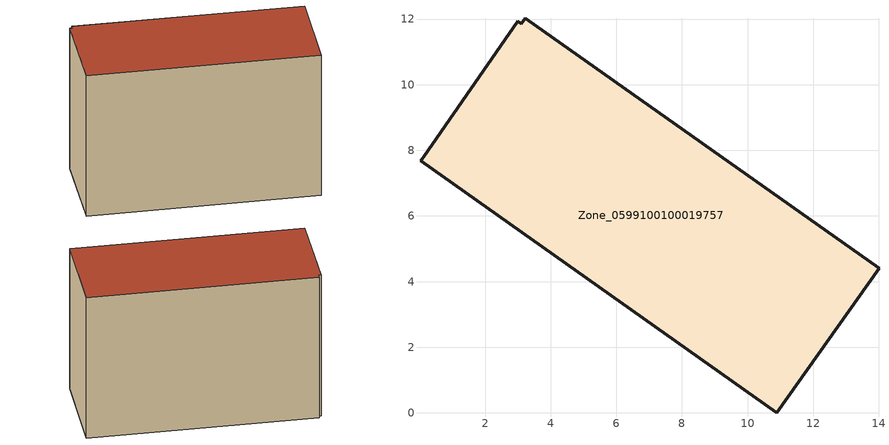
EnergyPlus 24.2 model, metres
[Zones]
Zone_0599100100019757
 floor ground (C_G): 3.23,12.03 14.01,4.41 10.89,0 0.03,7.68 0.13,7.81 3,11.94 3.11,11.86 z4.14
 wall outside (C_F): 14.01,4.41 3.23,12.03 3.11,11.86 3,11.94 0.13,7.81 0.03,7.68 10.89,0 14.01,4.41 z4.14:13.27
 roof outside (C_R): 3,11.94 0.13,7.81 0.03,7.68 10.89,0 14.01,4.41 3.23,12.03 3.11,11.86 z13.27
[BUILDING]
Pand.0599100100019757: North Axis=0; Terrain=City; Loads Convergence Tolerance Value=0.04; Temperature Convergence Tolerance Value=0.4; Solar Distribution=FullExterior; Maximum Number of Warmup Days=25; Minimum Number of Warmup Days=1
[Site:Location]
Rotterdam.The.Hague.AP_ZH_NLD Design_Conditions: Latitude=51.96; Longitude=4.45; Time Zone=1; Elevation=-4.5
[SITE:GROUNDTEMPERATURE:BUILDINGSURFACE]
18, 18, 18, 18, 18, 18, 18, 18, 18, 18, 18, 18
[MATERIAL] Thermal Absorptance=0.9; Solar Absorptance=0.7; Visible Absorptance=0.7
Name | Roughness | Thickness | Conductivity | Density | Specific Heat
G.TI.2015-2018 | MediumSmooth | 0.15 | 0.0428571 | 540 | 1210
F.TI.2015-2018 | Rough | 0.3 | 0.0666667 | 1920 | 840
R.TI.2015-2018 | MediumRough | 0.2 | 0.0333333 | 1500 | 1000
[CONSTRUCTION]
C_G: G.TI.2015-2018
C_F: F.TI.2015-2018
C_R: R.TI.2015-2018
[ZONE]
Zone_0599100100019757: Type=1; Multiplier=1; Ceiling Height=Autocalculate; Volume=Autocalculate; Floor Area=autocalculate; Part of Total Floor Area=Yes
[ZONEINFILTRATION:DESIGNFLOWRATE]
Infil_Zone_0599100100019757: Zone or ZoneList or Space or SpaceList=Zone_0599100100019757; Schedule=AlwaysOn; Design Flow Rate Calculation Method=Flow/Area; Flow Rate per Floor Area=0.0015; Constant Term Coefficient=1; Temperature Term Coefficient=0; Velocity Term Coefficient=0; Velocity Squared Term Coefficient=0
[HVACTEMPLATE:ZONE:IDEALLOADSAIRSYSTEM]
Zone_0599100100019757: Maximum Heating Supply Air Temperature=50; Minimum Cooling Supply Air Temperature=13; Maximum Heating Supply Air Humidity Ratio=0.0156; Minimum Cooling Supply Air Humidity Ratio=0.0077; Heating Limit=NoLimit; Cooling Limit=NoLimit; Dehumidification Control Type=ConstantSensibleHeatRatio; Cooling Sensible Heat Ratio=0.7; Dehumidification Setpoint=60; Humidification Control Type=None; Humidification Setpoint=30; Outdoor Air Method=None; Outdoor Air Flow Rate per Person=0.00944; Outdoor Air Flow Rate per Zone Floor Area=0; Outdoor Air Flow Rate per Zone=0; Demand Controlled Ventilation Type=None; Outdoor Air Economizer Type=NoEconomizer; Heat Recovery Type=None; Sensible Heat Recovery Effectiveness=0.7; Latent Heat Recovery Effectiveness=0.65
[ZONECONTROL:THERMOSTAT]
ThermostatControl_Zone_0599100100019757: Zone or ZoneList=Zone_0599100100019757; Control Type Schedule=DualSetpointControlType; Control 1=Thermostat_Zone_0599100100019757; Temperature Difference Between Cutout And Setpoint=0
[THERMOSTATSETPOINT:DUALSETPOINT]
Thermostat_Zone_0599100100019757: Heating Setpoint Temperature Schedule=HeatingSetpoint_Zone_0599100100019757; Cooling Setpoint Temperature Schedule=CoolingSetpoint_Zone_0599100100019757
[SCHEDULE:COMPACT]
HeatingSetpoint_Zone_0599100100019757: Through: 12/31, For: AllDays, Until: 24:00, 21
CoolingSetpoint_Zone_0599100100019757: Through: 12/31, For: AllDays, Until: 24:00, 24
DualSetpointControlType: Through: 12/31, For: AllDays, Until: 24:00, 4
AlwaysOn: Through: 12/31, For: AllDays, Until: 24:00, 1
